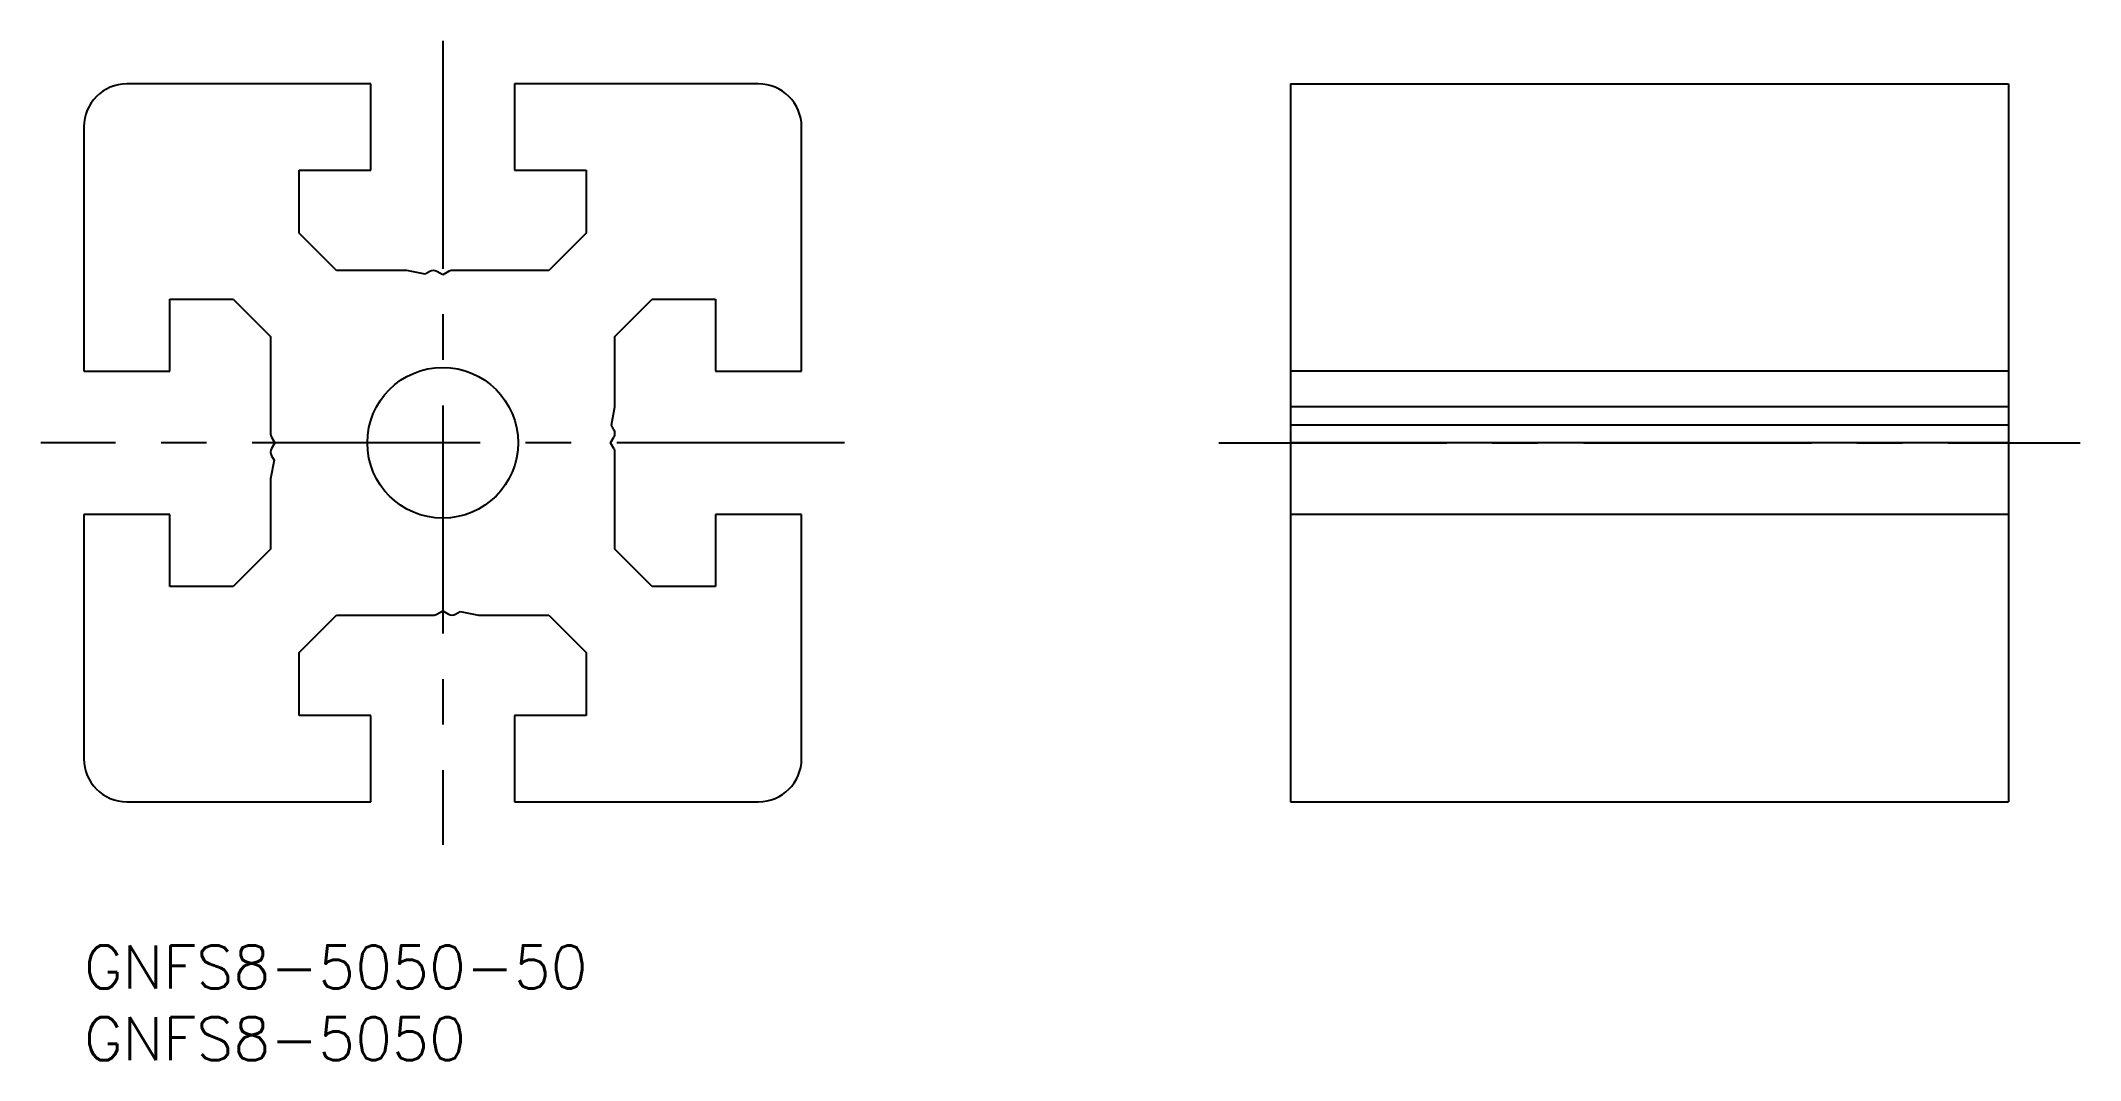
# Model space of a CAD drawing. Extents: x -3 to 139, y -8 to 63.
import ezdxf

# ---------------------------------------------------------------- set-up
doc = ezdxf.new("R2010")
doc.units = 0
doc.header["$LTSCALE"] = 0.5
doc.linetypes.add('CENTER', pattern=[50.8, 31.75, -6.35, 6.35, -6.35])
for name, color, linetype in [('MSM_CENTER', 1, 'CENTER'), ('MSM_CONTINUOUS', 7, 'CONTINUOUS'), ('MSM_PART_NUMBER', 7, 'CONTINUOUS')]:
    doc.layers.add(name, color=color, linetype=linetype)
doc.styles.get("Standard").update_dxf_attribs({"font": 'txt.shx', "height": 2, "bigfont": 'bigfont.shx'})

# ---------------------------------------------------------------- blocks, each defined once
blk = doc.blocks.new('*U3')
at = {"layer": 'MSM_PART_NUMBER'}
blk.add_text('GNFS8-5050-50', height=3, dxfattribs=at).set_placement((0, -3))
blk = doc.blocks.new('*U4')
at = {"layer": 'MSM_PART_NUMBER'}
blk.add_text('GNFS8-5050', height=3, dxfattribs=at).set_placement((0, -8))

msp = doc.modelspace()

# ---------------------------------------------------------------- linework, layer by layer
at = {"layer": 'MSM_CENTER'}
for p, q in [((25, 63), (25, 7)), ((53, 35), (-3, 35)), ((79.07, 35), (139.07, 35))]:
    msp.add_line(p, q, dxfattribs=at)
at = {"layer": 'MSM_CONTINUOUS'}
for p, q in [((20, 60), (3, 60)), ((20, 54), (20, 60)), ((30, 60), (30, 54)), ((47, 60), (30, 60)), ((84.07, 60), (134.07, 60)), ((84.07, 60), (84.07, 10)), ((134.07, 60), (134.07, 10)), ((0, 57), (0, 40)), ((50, 40), (50, 57)), ((15, 54), (20, 54)), ((15, 49.6), (15, 54)), ((30, 54), (35, 54)), ((35, 54), (35, 49.6)), ((17.6, 47), (15, 49.6)), ((35, 49.6), (32.4, 47)), ((22.5, 47), (17.6, 47)), ((23.78, 46.75), (22.5, 47)), ((24.1, 46.93), (23.78, 46.75)), ((25, 46.7), (24.6, 46.93)), ((25.4, 46.93), (25, 46.7)), ((32.4, 47), (25.65, 47)), ((6, 45), (10.4, 45)), ((6, 40), (6, 45)), ((10.4, 45), (13, 42.4)), ((37, 42.4), (39.6, 45)), ((39.6, 45), (44, 45)), ((44, 45), (44, 40)), ((13, 42.4), (13, 35.65)), ((37, 37.5), (37, 42.4)), ((0, 40), (6, 40)), ((44, 40), (50, 40)), ((134.07, 40), (84.07, 40)), ((36.75, 36.22), (37, 37.5)), ((134.07, 37.5), (84.07, 37.5)), ((36.93, 35.9), (36.75, 36.22)), ((134.07, 36.22), (84.07, 36.22)), ((13.07, 35.4), (13.3, 35)), ((13.3, 35), (13.07, 34.6)), ((36.7, 35), (36.93, 35.4)), ((36.93, 34.6), (36.7, 35)), ((37, 27.6), (37, 34.35)), ((134.07, 35), (84.07, 35)), ((13.25, 33.78), (13, 32.5)), ((13.07, 34.1), (13.25, 33.78)), ((13, 32.5), (13, 27.6)), ((0, 30), (0, 13)), ((6, 30), (0, 30)), ((6, 25), (6, 30)), ((44, 30), (44, 25)), ((50, 30), (44, 30)), ((50, 13), (50, 30)), ((134.07, 30), (84.07, 30)), ((13, 27.6), (10.4, 25)), ((39.6, 25), (37, 27.6)), ((10.4, 25), (6, 25)), ((44, 25), (39.6, 25)), ((15, 20.4), (17.6, 23)), ((17.6, 23), (24.35, 23)), ((24.6, 23.07), (25, 23.3)), ((25, 23.3), (25.4, 23.07)), ((25.9, 23.07), (26.22, 23.25)), ((26.22, 23.25), (27.5, 23)), ((27.5, 23), (32.4, 23)), ((32.4, 23), (35, 20.4)), ((15, 16), (15, 20.4)), ((35, 20.4), (35, 16)), ((20, 16), (15, 16)), ((20, 10), (20, 16)), ((30, 16), (30, 10)), ((35, 16), (30, 16)), ((3, 10), (20, 10)), ((30, 10), (47, 10)), ((84.07, 10), (134.07, 10))]:
    msp.add_line(p, q, dxfattribs=at)
msp.add_circle((25, 35), 5.25, dxfattribs=at)
for centre, radius, start, end in [((3, 57), 3, 90, 180), ((47, 57), 3, 0, 90), ((24.35, 46.5), 0.5, 60, 120), ((25.65, 46.5), 0.5, 90, 120), ((13.5, 35.65), 0.5, 180, 210), ((36.5, 35.65), 0.5, 330, 30), ((13.5, 34.35), 0.5, 150, 210), ((36.5, 34.35), 0.5, 0, 30), ((24.35, 23.5), 0.5, 270, 300), ((25.65, 23.5), 0.5, 240, 300), ((3, 13), 3, 180, 270), ((47, 13), 3, 270, 0)]:
    msp.add_arc(centre, radius, start, end, dxfattribs=at)

# ---------------------------------------------------------------- block references
for name in ['*U3', '*U4']:
    msp.add_blockref(name, (0, 0), dxfattribs=at)

doc.saveas('drawing.dxf')
